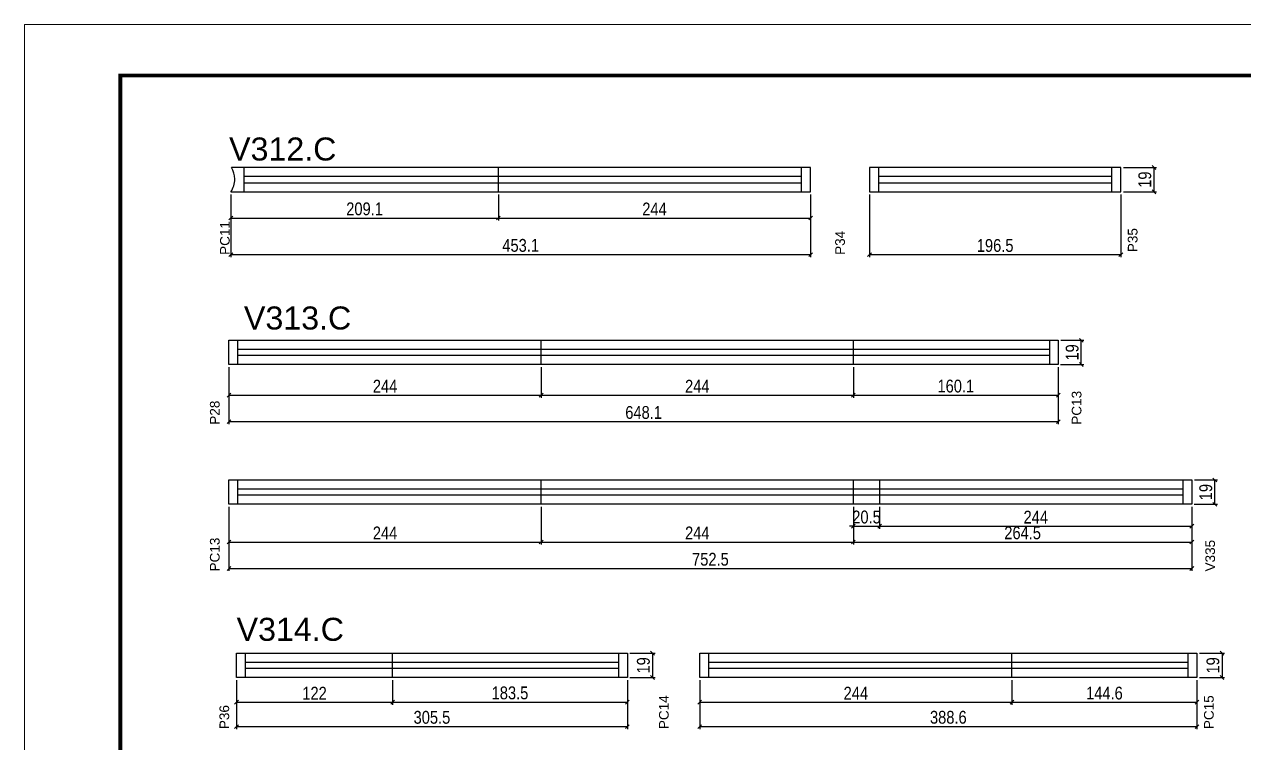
# Model space of a CAD drawing. Extents: x -3394 to 16474, y 3662 to 14397.
# Drawn here: x 4272 to 5225, y 11538 to 12099 of the extents above; entities that cross this region are included whole.
import ezdxf

# ---------------------------------------------------------------- set-up
doc = ezdxf.new("R2010")
doc.units = 0
doc.linetypes.add('DASHED', pattern=[0.75, 0.5, -0.25])
doc.layers.get('0').update_dxf_attribs({"linetype": 'CONTINUOUS'})
doc.layers.get('Defpoints').update_dxf_attribs({"linetype": 'CONTINUOUS'})
for name, color, linetype in [('COTA', 241, 'CONTINUOUS'), ('NOMENCLATURA', 7, 'CONTINUOUS'), ('Painéis', 200, 'CONTINUOUS'), ('SARR_2.2x7', 40, 'CONTINUOUS')]:
    doc.layers.add(name, color=color, linetype=linetype)
doc.layers.add('Folhas', color=255, linetype='CONTINUOUS', lineweight=9)
doc.layers.add('SARRAFO DE PRESSAO', color=251, linetype='DASHED', lineweight=9)
doc.styles.add('ARIAL', font='arial.ttf')
doc.styles.add('COTA TECNICA', font='techl___.ttf', dxfattribs={"height": 10})
doc.dimstyles.new('PAINEL', dxfattribs={"dimtxt": 10, "dimasz": 3, "dimexe": 3, "dimexo": 3, "dimgap": 3, "dimtad": 1, "dimdec": 1, "dimzin": 12, "dimdsep": 46, "dimtxsty": 'COTA TECNICA', "dimblk1": 'OBLIQUE', "dimblk2": 'OBLIQUE', "dimsah": 1, "dimcen": 0.9, "dimclrd": 4, "dimclre": 4, "dimclrt": 240, "dimadec": 1, "dimazin": 3, "dimtfac": 1, "dimtdec": 1, "dimtmove": 0, "dimatfit": 3, "dimfxl": 1, "dimtolj": 1, "dimtzin": 12, "dimarcsym": 0})

# ---------------------------------------------------------------- blocks, each defined once
blk = doc.blocks.new('9999999999')
at = {"layer": 'Folhas'}
blk.add_lwpolyline([(98138.98, 34190.21), (99623.98, 34190.21), (99623.98, 35240.21), (98138.98, 35240.21)], close=True, dxfattribs=at)
at = {"layer": 'Folhas', "color": 30, "const_width": 3}
blk.add_lwpolyline([(98213.98, 34230.21), (99583.98, 34230.21), (99583.98, 35200.21), (98213.98, 35200.21)], close=True, dxfattribs=at)
blk = doc.blocks.new('_Oblique')
at = {"color": 0, "linetype": 'ByBlock', "lineweight": -2}
blk.add_line((-0.5, -0.5), (0.5, 0.5), dxfattribs=at)
blk = doc.blocks.new('*D127')
at = {"layer": 'COTA', "color": 4, "linetype": 'Continuous', "lineweight": -2, "transparency": 16777216}
for p, q in [((4433.51, 11966.53), (4433.51, 11946)), ((4642.65, 11966.53), (4642.65, 11946)), ((4433.51, 11948), (4642.65, 11948))]:
    blk.add_line(p, q, dxfattribs=at)
at = {"layer": 'Defpoints', "color": 0, "linetype": 'Continuous', "transparency": 16777216}
for p in [(4433.51, 11968.53), (4642.65, 11968.53), (4642.65, 11948)]:
    blk.add_point(p, dxfattribs=at)
at = {"layer": 'COTA', "color": 4, "linetype": 'Continuous', "lineweight": -2, "transparency": 16777216, "xscale": 3, "yscale": 3, "zscale": 3, "rotation": 180}
blk.add_blockref('_Oblique', (4433.51, 11948), dxfattribs=at)
at = {"layer": 'COTA', "color": 4, "linetype": 'Continuous', "lineweight": -2, "transparency": 16777216, "xscale": 3, "yscale": 3, "zscale": 3}
blk.add_blockref('_Oblique', (4642.65, 11948), dxfattribs=at)
at = {"layer": 'COTA', "color": 240, "linetype": 'Continuous', "transparency": 16777216, "insert": (4538.08, 11955.13), "char_height": 10, "attachment_point": 5, "style": 'COTA TECNICA'}
blk.add_mtext('\\A1;209.1', dxfattribs=at)
blk = doc.blocks.new('*D128')
at = {"layer": 'COTA', "color": 4, "linetype": 'Continuous', "lineweight": -2, "transparency": 16777216}
for p, q in [((4642.65, 11966.53), (4642.65, 11946)), ((4886.65, 11966.53), (4886.65, 11946)), ((4642.65, 11948), (4886.65, 11948))]:
    blk.add_line(p, q, dxfattribs=at)
at = {"layer": 'Defpoints', "color": 0, "linetype": 'Continuous', "transparency": 16777216}
for p in [(4642.65, 11968.53), (4886.65, 11968.53), (4886.65, 11948)]:
    blk.add_point(p, dxfattribs=at)
at = {"layer": 'COTA', "color": 4, "linetype": 'Continuous', "lineweight": -2, "transparency": 16777216, "xscale": 3, "yscale": 3, "zscale": 3, "rotation": 180}
blk.add_blockref('_Oblique', (4642.65, 11948), dxfattribs=at)
at = {"layer": 'COTA', "color": 4, "linetype": 'Continuous', "lineweight": -2, "transparency": 16777216, "xscale": 3, "yscale": 3, "zscale": 3}
blk.add_blockref('_Oblique', (4886.65, 11948), dxfattribs=at)
at = {"layer": 'COTA', "color": 240, "linetype": 'Continuous', "transparency": 16777216, "insert": (4764.65, 11955.07), "char_height": 10, "attachment_point": 5, "style": 'COTA TECNICA'}
blk.add_mtext('\\A1;244', dxfattribs=at)
blk = doc.blocks.new('*D129')
at = {"layer": 'COTA', "color": 4, "linetype": 'Continuous', "lineweight": -2, "transparency": 16777216}
for p, q in [((4433.51, 11966.53), (4433.51, 11917.36)), ((4886.65, 11966.53), (4886.65, 11917.36)), ((4886.65, 11919.36), (4433.51, 11919.36))]:
    blk.add_line(p, q, dxfattribs=at)
at = {"layer": 'Defpoints', "color": 0, "linetype": 'Continuous', "transparency": 16777216}
for p in [(4433.51, 11968.53), (4886.65, 11968.53), (4433.51, 11919.36)]:
    blk.add_point(p, dxfattribs=at)
at = {"layer": 'COTA', "color": 4, "linetype": 'Continuous', "lineweight": -2, "transparency": 16777216, "xscale": 3, "yscale": 3, "zscale": 3, "rotation": 180}
blk.add_blockref('_Oblique', (4433.51, 11919.36), dxfattribs=at)
at = {"layer": 'COTA', "color": 4, "linetype": 'Continuous', "lineweight": -2, "transparency": 16777216, "xscale": 3, "yscale": 3, "zscale": 3}
blk.add_blockref('_Oblique', (4886.65, 11919.36), dxfattribs=at)
at = {"layer": 'COTA', "color": 240, "linetype": 'Continuous', "transparency": 16777216, "insert": (4660.08, 11926.58), "char_height": 10, "attachment_point": 5, "style": 'COTA TECNICA'}
blk.add_mtext('\\A1;453.1', dxfattribs=at)
blk = doc.blocks.new('*D130')
at = {"layer": 'COTA', "color": 4, "linetype": 'Continuous', "lineweight": -2, "transparency": 16777216}
for p, q in [((5131.11, 11987.53), (5156.98, 11987.53)), ((5154.98, 11987.53), (5154.98, 11968.53)), ((5131.11, 11968.53), (5156.98, 11968.53))]:
    blk.add_line(p, q, dxfattribs=at)
at = {"layer": 'Defpoints', "color": 0, "linetype": 'Continuous', "transparency": 16777216}
for p in [(5129.11, 11987.53), (5129.11, 11968.53), (5154.98, 11968.53)]:
    blk.add_point(p, dxfattribs=at)
at = {"layer": 'COTA', "color": 4, "linetype": 'Continuous', "lineweight": -2, "transparency": 16777216, "xscale": 3, "yscale": 3, "zscale": 3}
for p, rotation in [((5154.98, 11987.53), 90), ((5154.98, 11968.53), 270)]:
    blk.add_blockref('_Oblique', p, dxfattribs=dict(at, rotation=rotation))
at = {"layer": 'COTA', "color": 240, "linetype": 'Continuous', "transparency": 16777216, "insert": (5147.89, 11978.03), "char_height": 10, "attachment_point": 5, "rotation": 90, "style": 'COTA TECNICA'}
blk.add_mtext('\\A1;19', dxfattribs=at)
blk = doc.blocks.new('*D131')
at = {"layer": 'COTA', "color": 4, "linetype": 'Continuous', "lineweight": -2, "transparency": 16777216}
for p, q in [((4932.65, 11966.53), (4932.65, 11917.36)), ((5129.11, 11966.53), (5129.11, 11917.36)), ((5129.11, 11919.36), (4932.65, 11919.36))]:
    blk.add_line(p, q, dxfattribs=at)
at = {"layer": 'Defpoints', "color": 0, "linetype": 'Continuous', "transparency": 16777216}
for p in [(4932.65, 11968.53), (5129.11, 11968.53), (4932.65, 11919.36)]:
    blk.add_point(p, dxfattribs=at)
at = {"layer": 'COTA', "color": 4, "linetype": 'Continuous', "lineweight": -2, "transparency": 16777216, "xscale": 3, "yscale": 3, "zscale": 3, "rotation": 180}
blk.add_blockref('_Oblique', (4932.65, 11919.36), dxfattribs=at)
at = {"layer": 'COTA', "color": 4, "linetype": 'Continuous', "lineweight": -2, "transparency": 16777216, "xscale": 3, "yscale": 3, "zscale": 3}
blk.add_blockref('_Oblique', (5129.11, 11919.36), dxfattribs=at)
at = {"layer": 'COTA', "color": 240, "linetype": 'Continuous', "transparency": 16777216, "insert": (5030.88, 11926.5), "char_height": 10, "attachment_point": 5, "style": 'COTA TECNICA'}
blk.add_mtext('\\A1;196.5', dxfattribs=at)
blk = doc.blocks.new('*D132')
at = {"layer": 'COTA', "color": 4, "linetype": 'Continuous', "lineweight": -2, "transparency": 16777216}
for p, q in [((4432.09, 11831.47), (4432.09, 11807.49)), ((4676.09, 11831.47), (4676.09, 11807.49)), ((4432.09, 11809.49), (4676.09, 11809.49))]:
    blk.add_line(p, q, dxfattribs=at)
at = {"layer": 'Defpoints', "color": 0, "linetype": 'Continuous', "transparency": 16777216}
for p in [(4432.09, 11833.47), (4676.09, 11833.47), (4676.09, 11809.49)]:
    blk.add_point(p, dxfattribs=at)
at = {"layer": 'COTA', "color": 4, "linetype": 'Continuous', "lineweight": -2, "transparency": 16777216, "xscale": 3, "yscale": 3, "zscale": 3, "rotation": 180}
blk.add_blockref('_Oblique', (4432.09, 11809.49), dxfattribs=at)
at = {"layer": 'COTA', "color": 4, "linetype": 'Continuous', "lineweight": -2, "transparency": 16777216, "xscale": 3, "yscale": 3, "zscale": 3}
blk.add_blockref('_Oblique', (4676.09, 11809.49), dxfattribs=at)
at = {"layer": 'COTA', "color": 240, "linetype": 'Continuous', "transparency": 16777216, "insert": (4554.09, 11816.57), "char_height": 10, "attachment_point": 5, "style": 'COTA TECNICA'}
blk.add_mtext('\\A1;244', dxfattribs=at)
blk = doc.blocks.new('*D133')
at = {"layer": 'COTA', "color": 4, "linetype": 'Continuous', "lineweight": -2, "transparency": 16777216}
for p, q in [((4676.09, 11831.47), (4676.09, 11807.49)), ((4920.09, 11831.47), (4920.09, 11807.49)), ((4676.09, 11809.49), (4920.09, 11809.49))]:
    blk.add_line(p, q, dxfattribs=at)
at = {"layer": 'Defpoints', "color": 0, "linetype": 'Continuous', "transparency": 16777216}
for p in [(4676.09, 11833.47), (4920.09, 11833.47), (4920.09, 11809.49)]:
    blk.add_point(p, dxfattribs=at)
at = {"layer": 'COTA', "color": 4, "linetype": 'Continuous', "lineweight": -2, "transparency": 16777216, "xscale": 3, "yscale": 3, "zscale": 3, "rotation": 180}
blk.add_blockref('_Oblique', (4676.09, 11809.49), dxfattribs=at)
at = {"layer": 'COTA', "color": 4, "linetype": 'Continuous', "lineweight": -2, "transparency": 16777216, "xscale": 3, "yscale": 3, "zscale": 3}
blk.add_blockref('_Oblique', (4920.09, 11809.49), dxfattribs=at)
at = {"layer": 'COTA', "color": 240, "linetype": 'Continuous', "transparency": 16777216, "insert": (4798.09, 11816.57), "char_height": 10, "attachment_point": 5, "style": 'COTA TECNICA'}
blk.add_mtext('\\A1;244', dxfattribs=at)
blk = doc.blocks.new('*D134')
at = {"layer": 'COTA', "color": 4, "linetype": 'Continuous', "lineweight": -2, "transparency": 16777216}
for p, q in [((4920.09, 11831.47), (4920.09, 11807.49)), ((5080.23, 11831.47), (5080.23, 11807.49)), ((4920.09, 11809.49), (5080.23, 11809.49))]:
    blk.add_line(p, q, dxfattribs=at)
at = {"layer": 'Defpoints', "color": 0, "linetype": 'Continuous', "transparency": 16777216}
for p in [(4920.09, 11833.47), (5080.23, 11833.47), (5080.23, 11809.49)]:
    blk.add_point(p, dxfattribs=at)
at = {"layer": 'COTA', "color": 4, "linetype": 'Continuous', "lineweight": -2, "transparency": 16777216, "xscale": 3, "yscale": 3, "zscale": 3, "rotation": 180}
blk.add_blockref('_Oblique', (4920.09, 11809.49), dxfattribs=at)
at = {"layer": 'COTA', "color": 4, "linetype": 'Continuous', "lineweight": -2, "transparency": 16777216, "xscale": 3, "yscale": 3, "zscale": 3}
blk.add_blockref('_Oblique', (5080.23, 11809.49), dxfattribs=at)
at = {"layer": 'COTA', "color": 240, "linetype": 'Continuous', "transparency": 16777216, "insert": (5000.16, 11816.6), "char_height": 10, "attachment_point": 5, "style": 'COTA TECNICA'}
blk.add_mtext('\\A1;160.1', dxfattribs=at)
blk = doc.blocks.new('*D135')
at = {"layer": 'COTA', "color": 4, "linetype": 'Continuous', "lineweight": -2, "transparency": 16777216}
for p, q in [((4432.09, 11831.47), (4432.09, 11786.84)), ((5080.23, 11831.47), (5080.23, 11786.84)), ((4432.09, 11788.84), (5080.23, 11788.84))]:
    blk.add_line(p, q, dxfattribs=at)
at = {"layer": 'Defpoints', "color": 0, "linetype": 'Continuous', "transparency": 16777216}
for p in [(4432.09, 11833.47), (5080.23, 11833.47), (5080.23, 11788.84)]:
    blk.add_point(p, dxfattribs=at)
at = {"layer": 'COTA', "color": 4, "linetype": 'Continuous', "lineweight": -2, "transparency": 16777216, "xscale": 3, "yscale": 3, "zscale": 3, "rotation": 180}
blk.add_blockref('_Oblique', (4432.09, 11788.84), dxfattribs=at)
at = {"layer": 'COTA', "color": 4, "linetype": 'Continuous', "lineweight": -2, "transparency": 16777216, "xscale": 3, "yscale": 3, "zscale": 3}
blk.add_blockref('_Oblique', (5080.23, 11788.84), dxfattribs=at)
at = {"layer": 'COTA', "color": 240, "linetype": 'Continuous', "transparency": 16777216, "insert": (4756.16, 11795.97), "char_height": 10, "attachment_point": 5, "style": 'COTA TECNICA'}
blk.add_mtext('\\A1;648.1', dxfattribs=at)
blk = doc.blocks.new('*D136')
at = {"layer": 'COTA', "color": 4, "linetype": 'Continuous', "lineweight": -2, "transparency": 16777216}
for p, q in [((5082.23, 11852.47), (5100.21, 11852.47)), ((5098.21, 11833.47), (5098.21, 11852.47)), ((5081.94, 11833.47), (5100.21, 11833.47))]:
    blk.add_line(p, q, dxfattribs=at)
at = {"layer": 'Defpoints', "color": 0, "linetype": 'Continuous', "transparency": 16777216}
for p in [(5080.23, 11852.47), (5098.21, 11852.47), (5079.94, 11833.47)]:
    blk.add_point(p, dxfattribs=at)
at = {"layer": 'COTA', "color": 4, "linetype": 'Continuous', "lineweight": -2, "transparency": 16777216, "xscale": 3, "yscale": 3, "zscale": 3}
for p, rotation in [((5098.21, 11852.47), 90), ((5098.21, 11833.47), 270)]:
    blk.add_blockref('_Oblique', p, dxfattribs=dict(at, rotation=rotation))
at = {"layer": 'COTA', "color": 240, "linetype": 'Continuous', "transparency": 16777216, "insert": (5091.12, 11842.97), "char_height": 10, "attachment_point": 5, "rotation": 90, "style": 'COTA TECNICA'}
blk.add_mtext('\\A1;19', dxfattribs=at)
blk = doc.blocks.new('*D137')
at = {"layer": 'COTA', "color": 4, "linetype": 'Continuous', "lineweight": -2, "transparency": 16777216}
for p, q in [((4432.09, 11722.26), (4432.09, 11692.77)), ((4676.09, 11722.26), (4676.09, 11692.77)), ((4432.09, 11694.77), (4676.09, 11694.77))]:
    blk.add_line(p, q, dxfattribs=at)
at = {"layer": 'Defpoints', "color": 0, "linetype": 'Continuous', "transparency": 16777216}
for p in [(4432.09, 11724.26), (4676.09, 11724.26), (4676.09, 11694.77)]:
    blk.add_point(p, dxfattribs=at)
at = {"layer": 'COTA', "color": 4, "linetype": 'Continuous', "lineweight": -2, "transparency": 16777216, "xscale": 3, "yscale": 3, "zscale": 3, "rotation": 180}
blk.add_blockref('_Oblique', (4432.09, 11694.77), dxfattribs=at)
at = {"layer": 'COTA', "color": 4, "linetype": 'Continuous', "lineweight": -2, "transparency": 16777216, "xscale": 3, "yscale": 3, "zscale": 3}
blk.add_blockref('_Oblique', (4676.09, 11694.77), dxfattribs=at)
at = {"layer": 'COTA', "color": 240, "linetype": 'Continuous', "transparency": 16777216, "insert": (4554.09, 11701.84), "char_height": 10, "attachment_point": 5, "style": 'COTA TECNICA'}
blk.add_mtext('\\A1;244', dxfattribs=at)
blk = doc.blocks.new('*D138')
at = {"layer": 'COTA', "color": 4, "linetype": 'Continuous', "lineweight": -2, "transparency": 16777216}
for p, q in [((4676.09, 11722.26), (4676.09, 11692.77)), ((4920.09, 11722.26), (4920.09, 11692.77)), ((4676.09, 11694.77), (4920.09, 11694.77))]:
    blk.add_line(p, q, dxfattribs=at)
at = {"layer": 'Defpoints', "color": 0, "linetype": 'Continuous', "transparency": 16777216}
for p in [(4676.09, 11724.26), (4920.09, 11724.26), (4920.09, 11694.77)]:
    blk.add_point(p, dxfattribs=at)
at = {"layer": 'COTA', "color": 4, "linetype": 'Continuous', "lineweight": -2, "transparency": 16777216, "xscale": 3, "yscale": 3, "zscale": 3, "rotation": 180}
blk.add_blockref('_Oblique', (4676.09, 11694.77), dxfattribs=at)
at = {"layer": 'COTA', "color": 4, "linetype": 'Continuous', "lineweight": -2, "transparency": 16777216, "xscale": 3, "yscale": 3, "zscale": 3}
blk.add_blockref('_Oblique', (4920.09, 11694.77), dxfattribs=at)
at = {"layer": 'COTA', "color": 240, "linetype": 'Continuous', "transparency": 16777216, "insert": (4798.09, 11701.84), "char_height": 10, "attachment_point": 5, "style": 'COTA TECNICA'}
blk.add_mtext('\\A1;244', dxfattribs=at)
blk = doc.blocks.new('*D139')
at = {"layer": 'COTA', "color": 4, "linetype": 'Continuous', "lineweight": -2, "transparency": 16777216}
for p, q in [((4920.09, 11722.26), (4920.09, 11692.77)), ((5184.63, 11722.26), (5184.63, 11692.77)), ((4920.09, 11694.77), (5184.63, 11694.77))]:
    blk.add_line(p, q, dxfattribs=at)
at = {"layer": 'Defpoints', "color": 0, "linetype": 'Continuous', "transparency": 16777216}
for p in [(4920.09, 11724.26), (5184.63, 11724.26), (5184.63, 11694.77)]:
    blk.add_point(p, dxfattribs=at)
at = {"layer": 'COTA', "color": 4, "linetype": 'Continuous', "lineweight": -2, "transparency": 16777216, "xscale": 3, "yscale": 3, "zscale": 3, "rotation": 180}
blk.add_blockref('_Oblique', (4920.09, 11694.77), dxfattribs=at)
at = {"layer": 'COTA', "color": 4, "linetype": 'Continuous', "lineweight": -2, "transparency": 16777216, "xscale": 3, "yscale": 3, "zscale": 3}
blk.add_blockref('_Oblique', (5184.63, 11694.77), dxfattribs=at)
at = {"layer": 'COTA', "color": 240, "linetype": 'Continuous', "transparency": 16777216, "insert": (5052.36, 11701.88), "char_height": 10, "attachment_point": 5, "style": 'COTA TECNICA'}
blk.add_mtext('\\A1;264.5', dxfattribs=at)
blk = doc.blocks.new('*D140')
at = {"layer": 'COTA', "color": 4, "linetype": 'Continuous', "lineweight": -2, "transparency": 16777216}
for p, q in [((4432.09, 11722.26), (4432.09, 11672.12)), ((5184.63, 11722.26), (5184.63, 11672.12)), ((4432.09, 11674.12), (5184.63, 11674.12))]:
    blk.add_line(p, q, dxfattribs=at)
at = {"layer": 'Defpoints', "color": 0, "linetype": 'Continuous', "transparency": 16777216}
for p in [(4432.09, 11724.26), (5184.63, 11724.26), (5184.63, 11674.12)]:
    blk.add_point(p, dxfattribs=at)
at = {"layer": 'COTA', "color": 4, "linetype": 'Continuous', "lineweight": -2, "transparency": 16777216, "xscale": 3, "yscale": 3, "zscale": 3, "rotation": 180}
blk.add_blockref('_Oblique', (4432.09, 11674.12), dxfattribs=at)
at = {"layer": 'COTA', "color": 4, "linetype": 'Continuous', "lineweight": -2, "transparency": 16777216, "xscale": 3, "yscale": 3, "zscale": 3}
blk.add_blockref('_Oblique', (5184.63, 11674.12), dxfattribs=at)
at = {"layer": 'COTA', "color": 240, "linetype": 'Continuous', "transparency": 16777216, "insert": (4808.36, 11681.23), "char_height": 10, "attachment_point": 5, "style": 'COTA TECNICA'}
blk.add_mtext('\\A1;752.5', dxfattribs=at)
blk = doc.blocks.new('*D141')
at = {"layer": 'COTA', "color": 4, "linetype": 'Continuous', "lineweight": -2, "transparency": 16777216}
for p, q in [((5186.63, 11743.26), (5204.61, 11743.26)), ((5202.61, 11724.26), (5202.61, 11743.26)), ((5186.34, 11724.26), (5204.61, 11724.26))]:
    blk.add_line(p, q, dxfattribs=at)
at = {"layer": 'Defpoints', "color": 0, "linetype": 'Continuous', "transparency": 16777216}
for p in [(5184.63, 11743.26), (5202.61, 11743.26), (5184.34, 11724.26)]:
    blk.add_point(p, dxfattribs=at)
at = {"layer": 'COTA', "color": 4, "linetype": 'Continuous', "lineweight": -2, "transparency": 16777216, "xscale": 3, "yscale": 3, "zscale": 3}
for p, rotation in [((5202.61, 11743.26), 90), ((5202.61, 11724.26), 270)]:
    blk.add_blockref('_Oblique', p, dxfattribs=dict(at, rotation=rotation))
at = {"layer": 'COTA', "color": 240, "linetype": 'Continuous', "transparency": 16777216, "insert": (5195.52, 11733.76), "char_height": 10, "attachment_point": 5, "rotation": 90, "style": 'COTA TECNICA'}
blk.add_mtext('\\A1;19', dxfattribs=at)
blk = doc.blocks.new('*D142')
at = {"layer": 'COTA', "color": 4, "linetype": 'Continuous', "lineweight": -2, "transparency": 16777216}
for p, q in [((4437.97, 11586.84), (4437.97, 11567.51)), ((4559.97, 11586.84), (4559.97, 11567.51)), ((4437.97, 11569.51), (4559.97, 11569.51))]:
    blk.add_line(p, q, dxfattribs=at)
at = {"layer": 'Defpoints', "color": 0, "linetype": 'Continuous', "transparency": 16777216}
for p in [(4437.97, 11588.84), (4559.97, 11588.84), (4559.97, 11569.51)]:
    blk.add_point(p, dxfattribs=at)
at = {"layer": 'COTA', "color": 4, "linetype": 'Continuous', "lineweight": -2, "transparency": 16777216, "xscale": 3, "yscale": 3, "zscale": 3, "rotation": 180}
blk.add_blockref('_Oblique', (4437.97, 11569.51), dxfattribs=at)
at = {"layer": 'COTA', "color": 4, "linetype": 'Continuous', "lineweight": -2, "transparency": 16777216, "xscale": 3, "yscale": 3, "zscale": 3}
blk.add_blockref('_Oblique', (4559.97, 11569.51), dxfattribs=at)
at = {"layer": 'COTA', "color": 240, "linetype": 'Continuous', "transparency": 16777216, "insert": (4498.97, 11576.57), "char_height": 10, "attachment_point": 5, "style": 'COTA TECNICA'}
blk.add_mtext('\\A1;122', dxfattribs=at)
blk = doc.blocks.new('*D143')
at = {"layer": 'COTA', "color": 4, "linetype": 'Continuous', "lineweight": -2, "transparency": 16777216}
for p, q in [((4559.97, 11586.84), (4559.97, 11567.51)), ((4743.47, 11586.84), (4743.47, 11567.51)), ((4559.97, 11569.51), (4743.47, 11569.51))]:
    blk.add_line(p, q, dxfattribs=at)
at = {"layer": 'Defpoints', "color": 0, "linetype": 'Continuous', "transparency": 16777216}
for p in [(4559.97, 11588.84), (4743.47, 11588.84), (4743.47, 11569.51)]:
    blk.add_point(p, dxfattribs=at)
at = {"layer": 'COTA', "color": 4, "linetype": 'Continuous', "lineweight": -2, "transparency": 16777216, "xscale": 3, "yscale": 3, "zscale": 3, "rotation": 180}
blk.add_blockref('_Oblique', (4559.97, 11569.51), dxfattribs=at)
at = {"layer": 'COTA', "color": 4, "linetype": 'Continuous', "lineweight": -2, "transparency": 16777216, "xscale": 3, "yscale": 3, "zscale": 3}
blk.add_blockref('_Oblique', (4743.47, 11569.51), dxfattribs=at)
at = {"layer": 'COTA', "color": 240, "linetype": 'Continuous', "transparency": 16777216, "insert": (4651.72, 11576.75), "char_height": 10, "attachment_point": 5, "style": 'COTA TECNICA'}
blk.add_mtext('\\A1;183.5', dxfattribs=at)
blk = doc.blocks.new('*D144')
at = {"layer": 'COTA', "color": 4, "linetype": 'Continuous', "lineweight": -2, "transparency": 16777216}
for p, q in [((4437.97, 11586.84), (4437.97, 11548.44)), ((4743.47, 11586.84), (4743.47, 11548.44)), ((4437.97, 11550.44), (4743.47, 11550.44))]:
    blk.add_line(p, q, dxfattribs=at)
at = {"layer": 'Defpoints', "color": 0, "linetype": 'Continuous', "transparency": 16777216}
for p in [(4437.97, 11588.84), (4743.47, 11588.84), (4743.47, 11550.44)]:
    blk.add_point(p, dxfattribs=at)
at = {"layer": 'COTA', "color": 4, "linetype": 'Continuous', "lineweight": -2, "transparency": 16777216, "xscale": 3, "yscale": 3, "zscale": 3, "rotation": 180}
blk.add_blockref('_Oblique', (4437.97, 11550.44), dxfattribs=at)
at = {"layer": 'COTA', "color": 4, "linetype": 'Continuous', "lineweight": -2, "transparency": 16777216, "xscale": 3, "yscale": 3, "zscale": 3}
blk.add_blockref('_Oblique', (4743.47, 11550.44), dxfattribs=at)
at = {"layer": 'COTA', "color": 240, "linetype": 'Continuous', "transparency": 16777216, "insert": (4590.72, 11557.66), "char_height": 10, "attachment_point": 5, "style": 'COTA TECNICA'}
blk.add_mtext('\\A1;305.5', dxfattribs=at)
blk = doc.blocks.new('*D145')
at = {"layer": 'COTA', "color": 4, "linetype": 'Continuous', "lineweight": -2, "transparency": 16777216}
for p, q in [((4745.47, 11607.84), (4765.09, 11607.84)), ((4763.09, 11607.84), (4763.09, 11588.84)), ((4745.47, 11588.84), (4765.09, 11588.84))]:
    blk.add_line(p, q, dxfattribs=at)
at = {"layer": 'Defpoints', "color": 0, "linetype": 'Continuous', "transparency": 16777216}
for p in [(4743.47, 11607.84), (4743.47, 11588.84), (4763.09, 11588.84)]:
    blk.add_point(p, dxfattribs=at)
at = {"layer": 'COTA', "color": 4, "linetype": 'Continuous', "lineweight": -2, "transparency": 16777216, "xscale": 3, "yscale": 3, "zscale": 3}
for p, rotation in [((4763.09, 11607.84), 90), ((4763.09, 11588.84), 270)]:
    blk.add_blockref('_Oblique', p, dxfattribs=dict(at, rotation=rotation))
at = {"layer": 'COTA', "color": 240, "linetype": 'Continuous', "transparency": 16777216, "insert": (4756, 11598.34), "char_height": 10, "attachment_point": 5, "rotation": 90, "style": 'COTA TECNICA'}
blk.add_mtext('\\A1;19', dxfattribs=at)
blk = doc.blocks.new('*D146')
at = {"layer": 'COTA', "color": 4, "linetype": 'Continuous', "lineweight": -2, "transparency": 16777216}
for p, q in [((4800, 11586.84), (4800, 11567.51)), ((5044, 11586.84), (5044, 11567.51)), ((4800, 11569.51), (5044, 11569.51))]:
    blk.add_line(p, q, dxfattribs=at)
at = {"layer": 'Defpoints', "color": 0, "linetype": 'Continuous', "transparency": 16777216}
for p in [(4800, 11588.84), (5044, 11588.84), (5044, 11569.51)]:
    blk.add_point(p, dxfattribs=at)
at = {"layer": 'COTA', "color": 4, "linetype": 'Continuous', "lineweight": -2, "transparency": 16777216, "xscale": 3, "yscale": 3, "zscale": 3, "rotation": 180}
blk.add_blockref('_Oblique', (4800, 11569.51), dxfattribs=at)
at = {"layer": 'COTA', "color": 4, "linetype": 'Continuous', "lineweight": -2, "transparency": 16777216, "xscale": 3, "yscale": 3, "zscale": 3}
blk.add_blockref('_Oblique', (5044, 11569.51), dxfattribs=at)
at = {"layer": 'COTA', "color": 240, "linetype": 'Continuous', "transparency": 16777216, "insert": (4922, 11576.58), "char_height": 10, "attachment_point": 5, "style": 'COTA TECNICA'}
blk.add_mtext('\\A1;244', dxfattribs=at)
blk = doc.blocks.new('*D147')
at = {"layer": 'COTA', "color": 4, "linetype": 'Continuous', "lineweight": -2, "transparency": 16777216}
for p, q in [((5044, 11586.84), (5044, 11567.51)), ((5188.6, 11586.84), (5188.6, 11567.51)), ((5044, 11569.51), (5188.6, 11569.51))]:
    blk.add_line(p, q, dxfattribs=at)
at = {"layer": 'Defpoints', "color": 0, "linetype": 'Continuous', "transparency": 16777216}
for p in [(5044, 11588.84), (5188.6, 11588.84), (5188.6, 11569.51)]:
    blk.add_point(p, dxfattribs=at)
at = {"layer": 'COTA', "color": 4, "linetype": 'Continuous', "lineweight": -2, "transparency": 16777216, "xscale": 3, "yscale": 3, "zscale": 3, "rotation": 180}
blk.add_blockref('_Oblique', (5044, 11569.51), dxfattribs=at)
at = {"layer": 'COTA', "color": 4, "linetype": 'Continuous', "lineweight": -2, "transparency": 16777216, "xscale": 3, "yscale": 3, "zscale": 3}
blk.add_blockref('_Oblique', (5188.6, 11569.51), dxfattribs=at)
at = {"layer": 'COTA', "color": 240, "linetype": 'Continuous', "transparency": 16777216, "insert": (5116.3, 11576.61), "char_height": 10, "attachment_point": 5, "style": 'COTA TECNICA'}
blk.add_mtext('\\A1;144.6', dxfattribs=at)
blk = doc.blocks.new('*D148')
at = {"layer": 'COTA', "color": 4, "linetype": 'Continuous', "lineweight": -2, "transparency": 16777216}
for p, q in [((4800, 11586.84), (4800, 11548.44)), ((5188.6, 11586.84), (5188.6, 11548.44)), ((4800, 11550.44), (5188.6, 11550.44))]:
    blk.add_line(p, q, dxfattribs=at)
at = {"layer": 'Defpoints', "color": 0, "linetype": 'Continuous', "transparency": 16777216}
for p in [(4800, 11588.84), (5188.6, 11588.84), (5188.6, 11550.44)]:
    blk.add_point(p, dxfattribs=at)
at = {"layer": 'COTA', "color": 4, "linetype": 'Continuous', "lineweight": -2, "transparency": 16777216, "xscale": 3, "yscale": 3, "zscale": 3, "rotation": 180}
blk.add_blockref('_Oblique', (4800, 11550.44), dxfattribs=at)
at = {"layer": 'COTA', "color": 4, "linetype": 'Continuous', "lineweight": -2, "transparency": 16777216, "xscale": 3, "yscale": 3, "zscale": 3}
blk.add_blockref('_Oblique', (5188.6, 11550.44), dxfattribs=at)
at = {"layer": 'COTA', "color": 240, "linetype": 'Continuous', "transparency": 16777216, "insert": (4994.3, 11557.69), "char_height": 10, "attachment_point": 5, "style": 'COTA TECNICA'}
blk.add_mtext('\\A1;388.6', dxfattribs=at)
blk = doc.blocks.new('*D149')
at = {"layer": 'COTA', "color": 4, "linetype": 'Continuous', "lineweight": -2, "transparency": 16777216}
for p, q in [((5190.6, 11607.84), (5210.21, 11607.84)), ((5208.21, 11607.84), (5208.21, 11588.84)), ((5190.6, 11588.84), (5210.21, 11588.84))]:
    blk.add_line(p, q, dxfattribs=at)
at = {"layer": 'Defpoints', "color": 0, "linetype": 'Continuous', "transparency": 16777216}
for p in [(5188.6, 11607.84), (5188.6, 11588.84), (5208.21, 11588.84)]:
    blk.add_point(p, dxfattribs=at)
at = {"layer": 'COTA', "color": 4, "linetype": 'Continuous', "lineweight": -2, "transparency": 16777216, "xscale": 3, "yscale": 3, "zscale": 3}
for p, rotation in [((5208.21, 11607.84), 90), ((5208.21, 11588.84), 270)]:
    blk.add_blockref('_Oblique', p, dxfattribs=dict(at, rotation=rotation))
at = {"layer": 'COTA', "color": 240, "linetype": 'Continuous', "transparency": 16777216, "insert": (5201.13, 11598.34), "char_height": 10, "attachment_point": 5, "rotation": 90, "style": 'COTA TECNICA'}
blk.add_mtext('\\A1;19', dxfattribs=at)
blk = doc.blocks.new('*D212')
at = {"layer": 'COTA', "color": 4, "linetype": 'Continuous', "lineweight": -2, "transparency": 16777216}
for p, q in [((4920.09, 11722.26), (4920.09, 11705.13)), ((4940.63, 11722.26), (4940.63, 11705.13)), ((4920.09, 11707.13), (4917.09, 11707.13)), ((4920.09, 11707.13), (4940.63, 11707.13)), ((4940.63, 11707.13), (4943.63, 11707.13))]:
    blk.add_line(p, q, dxfattribs=at)
at = {"layer": 'Defpoints', "color": 0, "linetype": 'Continuous', "transparency": 16777216}
for p in [(4920.09, 11724.26), (4940.63, 11724.26), (4940.63, 11707.13)]:
    blk.add_point(p, dxfattribs=at)
at = {"layer": 'COTA', "color": 4, "linetype": 'Continuous', "lineweight": -2, "transparency": 16777216, "xscale": 3, "yscale": 3, "zscale": 3}
blk.add_blockref('_Oblique', (4920.09, 11707.13), dxfattribs=at)
at = {"layer": 'COTA', "color": 4, "linetype": 'Continuous', "lineweight": -2, "transparency": 16777216, "xscale": 3, "yscale": 3, "zscale": 3, "rotation": 180}
blk.add_blockref('_Oblique', (4940.63, 11707.13), dxfattribs=at)
at = {"layer": 'COTA', "color": 240, "linetype": 'Continuous', "transparency": 16777216, "insert": (4930.36, 11714.24), "char_height": 10, "attachment_point": 5, "style": 'COTA TECNICA'}
blk.add_mtext('\\A1;20.5', dxfattribs=at)
blk = doc.blocks.new('*D213')
at = {"layer": 'COTA', "color": 4, "linetype": 'Continuous', "lineweight": -2, "transparency": 16777216}
for p, q in [((4940.63, 11722.26), (4940.63, 11705.13)), ((5184.63, 11722.26), (5184.63, 11705.13)), ((4940.63, 11707.13), (5184.63, 11707.13))]:
    blk.add_line(p, q, dxfattribs=at)
at = {"layer": 'Defpoints', "color": 0, "linetype": 'Continuous', "transparency": 16777216}
for p in [(4940.63, 11724.26), (5184.63, 11724.26), (5184.63, 11707.13)]:
    blk.add_point(p, dxfattribs=at)
at = {"layer": 'COTA', "color": 4, "linetype": 'Continuous', "lineweight": -2, "transparency": 16777216, "xscale": 3, "yscale": 3, "zscale": 3, "rotation": 180}
blk.add_blockref('_Oblique', (4940.63, 11707.13), dxfattribs=at)
at = {"layer": 'COTA', "color": 4, "linetype": 'Continuous', "lineweight": -2, "transparency": 16777216, "xscale": 3, "yscale": 3, "zscale": 3}
blk.add_blockref('_Oblique', (5184.63, 11707.13), dxfattribs=at)
at = {"layer": 'COTA', "color": 240, "linetype": 'Continuous', "transparency": 16777216, "insert": (5062.63, 11714.2), "char_height": 10, "attachment_point": 5, "style": 'COTA TECNICA'}
blk.add_mtext('\\A1;244', dxfattribs=at)

msp = doc.modelspace()

# ---------------------------------------------------------------- linework, layer by layer
at = {"layer": 'Painéis', "linetype": 'Continuous'}
for p, q in [((4886.65, 11987.53), (4434.15, 11987.53)), ((4642.65, 11968.53), (4642.65, 11987.53)), ((4886.65, 11968.53), (4886.65, 11987.53)), ((4433.51, 11968.53), (4886.65, 11968.53)), ((4432.09, 11833.47), (4432.09, 11852.47)), ((4432.09, 11852.47), (5080.23, 11852.47)), ((4676.09, 11833.47), (4676.09, 11852.47)), ((4920.09, 11833.47), (4920.09, 11852.47)), ((5080.15, 11845.47), (5080.23, 11845.47)), ((5080.23, 11852.47), (5080.23, 11833.47)), ((5080.23, 11833.47), (4432.09, 11833.47)), ((4432.09, 11724.26), (4432.09, 11743.26)), ((4432.09, 11743.26), (5184.63, 11743.26)), ((4676.09, 11724.26), (4676.09, 11743.26)), ((4920.09, 11724.26), (4920.09, 11743.26)), ((4940.63, 11743.26), (4940.63, 11724.26)), ((5184.63, 11743.26), (5184.63, 11724.26)), ((5184.55, 11736.26), (5184.63, 11736.26)), ((5184.63, 11724.26), (4432.09, 11724.26)), ((4437.97, 11607.84), (4743.47, 11607.84)), ((4437.97, 11588.84), (4437.97, 11607.84)), ((4559.97, 11588.84), (4559.97, 11607.84)), ((4743.47, 11607.84), (4743.47, 11588.84)), ((4800, 11607.84), (5188.6, 11607.84)), ((4800, 11588.84), (4800, 11607.84)), ((5044, 11588.84), (5044, 11607.84)), ((5188.6, 11607.84), (5188.6, 11588.84)), ((4743.47, 11588.84), (4437.97, 11588.84)), ((5188.6, 11588.84), (4800, 11588.84))]:
    msp.add_line(p, q, dxfattribs=at)
msp.add_lwpolyline([(4932.65, 11968.53), (5129.11, 11968.53), (5129.11, 11987.53), (4932.65, 11987.53)], close=True, dxfattribs=at)
for start, end in [(0, 30.94972), (325.1501, 0)]:
    msp.add_arc((4419.15, 11978.53), 17.5, start, end, dxfattribs=at)
at = {"layer": 'SARR_2.2x7', "ltscale": 25}
for p, q in [((4443.65, 11987.53), (4443.65, 11968.53)), ((4879.65, 11968.53), (4879.65, 11987.53)), ((4939.65, 11987.53), (4939.65, 11968.53)), ((5122.11, 11968.53), (5122.11, 11987.53)), ((4642.65, 11980.53), (4443.65, 11980.53)), ((4879.65, 11980.53), (4642.65, 11980.53)), ((5122.11, 11980.53), (4939.65, 11980.53)), ((4443.65, 11975.53), (4642.65, 11975.53)), ((4642.65, 11975.53), (4879.65, 11975.53)), ((4939.65, 11975.53), (5122.11, 11975.53)), ((4439.09, 11833.47), (4439.09, 11852.47)), ((4439.09, 11845.47), (4676.09, 11845.47)), ((4676.09, 11845.47), (4920.09, 11845.47)), ((4920.09, 11845.47), (5073.15, 11845.47)), ((5073.23, 11852.47), (5073.23, 11833.47)), ((4676.09, 11840.47), (4439.09, 11840.47)), ((4920.09, 11840.47), (4676.09, 11840.47)), ((5073.23, 11840.47), (4920.09, 11840.47)), ((4439.09, 11724.26), (4439.09, 11743.26)), ((5177.63, 11743.26), (5177.63, 11724.26)), ((4439.09, 11736.26), (4676.09, 11736.26)), ((4676.09, 11731.26), (4439.09, 11731.26)), ((4676.09, 11736.26), (4920.09, 11736.26)), ((4920.09, 11731.26), (4676.09, 11731.26)), ((4920.09, 11736.26), (5177.55, 11736.26)), ((5177.63, 11731.26), (4920.09, 11731.26)), ((4444.97, 11588.84), (4444.97, 11607.84)), ((4736.47, 11607.84), (4736.47, 11588.84)), ((4807, 11588.84), (4807, 11607.84)), ((5181.6, 11607.84), (5181.6, 11588.84)), ((4444.97, 11600.84), (4736.47, 11600.84)), ((4807, 11600.84), (5044, 11600.84)), ((5044, 11600.84), (5181.6, 11600.84)), ((4736.47, 11595.84), (4444.97, 11595.84)), ((5044, 11595.84), (4807, 11595.84)), ((5181.6, 11595.84), (5044, 11595.84))]:
    msp.add_line(p, q, dxfattribs=at)

# ---------------------------------------------------------------- block references
at = {"layer": 'SARRAFO DE PRESSAO', "color": 6, "linetype": 'ByBlock'}
msp.add_blockref('9999999999', (-93866.77, -23140.8), dxfattribs=at)

# ---------------------------------------------------------------- texts
at = {"layer": 'NOMENCLATURA', "linetype": 'Continuous', "style": 'ARIAL'}
for s, p in [('V312.C', (4432.2, 11992.98)), ('V313.C', (4443.81, 11860.88)), ('V314.C', (4438.08, 11617.51))]:
    msp.add_text(s, height=18, dxfattribs=at).set_placement(p)
for s, p in [('PC11', (4432.69, 11919.22)), ('P35', (5142.13, 11921.35)), ('P34', (4913.44, 11919.22)), ('PC13', (5098.32, 11786.47)), ('P28', (4424.79, 11786.47)), ('PC13', (4424.79, 11671.74)), ('V335', (5202.72, 11671.74)), ('PC14', (4775.76, 11548.5)), ('PC15', (5201.7, 11548.5)), ('P36', (4432.24, 11548.5))]:
    msp.add_text(s, height=7.567, rotation=90, dxfattribs=at).set_placement(p)

# ---------------------------------------------------------------- dimensions: what is measured, and where the dimension line sits
at = {"layer": 'COTA', "linetype": 'Continuous'}
for base, p1, p2, picture, middle in [((5154.98, 11968.53), (5129.11, 11987.53), (5129.11, 11968.53), '*D130', (5147.89, 11978.03)), ((5098.21, 11852.47), (5079.94, 11833.47), (5080.23, 11852.47), '*D136', (5091.12, 11842.97)), ((5202.61, 11743.26), (5184.34, 11724.26), (5184.63, 11743.26), '*D141', (5195.52, 11733.76)), ((4763.09, 11588.84), (4743.47, 11607.84), (4743.47, 11588.84), '*D145', (4756, 11598.34)), ((5208.21, 11588.84), (5188.6, 11607.84), (5188.6, 11588.84), '*D149', (5201.13, 11598.34))]:
    dim = msp.add_linear_dim(base=base, p1=p1, p2=p2, angle=90, dimstyle='PAINEL', override={"dimexe": 2, "dimexo": 2, "dimgap": 2, "dimadec": 8, "dimtix": 1, "dimatfit": 2, "dimldrblk": 'Oblique'}, dxfattribs=at)
    dim.commit()
    dim.dimension.update_dxf_attribs({"geometry": picture, "text_midpoint": middle})
for base, p1, p2, override, picture, middle in [((4642.65, 11948), (4433.51, 11968.53), (4642.65, 11968.53), {"dimexe": 2, "dimexo": 2, "dimgap": 2, "dimadec": 8, "dimtix": 1, "dimatfit": 2, "dimldrblk": 'Oblique'}, '*D127', (4538.08, 11955.13)), ((4433.51, 11919.36), (4886.65, 11968.53), (4433.51, 11968.53), {"dimexe": 2, "dimexo": 2, "dimgap": 2, "dimadec": 8, "dimtix": 1, "dimatfit": 2, "dimldrblk": 'Oblique'}, '*D129', (4660.08, 11926.58)), ((4886.65, 11948), (4642.65, 11968.53), (4886.65, 11968.53), {"dimexe": 2, "dimexo": 2, "dimgap": 2, "dimadec": 8, "dimtix": 1, "dimtmove": 1, "dimatfit": 2, "dimldrblk": 'Oblique'}, '*D128', (4764.65, 11955.07)), ((4932.65, 11919.36), (5129.11, 11968.53), (4932.65, 11968.53), {"dimexe": 2, "dimexo": 2, "dimgap": 2, "dimadec": 8, "dimtix": 1, "dimatfit": 2, "dimldrblk": 'Oblique'}, '*D131', (5030.88, 11926.5)), ((4676.09, 11809.49), (4432.09, 11833.47), (4676.09, 11833.47), {"dimexe": 2, "dimexo": 2, "dimgap": 2, "dimadec": 8, "dimtix": 1, "dimatfit": 2, "dimldrblk": 'Oblique'}, '*D132', (4554.09, 11816.57)), ((5080.23, 11788.84), (4432.09, 11833.47), (5080.23, 11833.47), {"dimexe": 2, "dimexo": 2, "dimgap": 2, "dimadec": 8, "dimtix": 1, "dimatfit": 2, "dimldrblk": 'Oblique'}, '*D135', (4756.16, 11795.97)), ((4920.09, 11809.49), (4676.09, 11833.47), (4920.09, 11833.47), {"dimexe": 2, "dimexo": 2, "dimgap": 2, "dimadec": 8, "dimtix": 1, "dimatfit": 2, "dimldrblk": 'Oblique'}, '*D133', (4798.09, 11816.57)), ((5080.23, 11809.49), (4920.09, 11833.47), (5080.23, 11833.47), {"dimexe": 2, "dimexo": 2, "dimgap": 2, "dimadec": 8, "dimtix": 1, "dimatfit": 2, "dimldrblk": 'Oblique'}, '*D134', (5000.16, 11816.6)), ((4676.09, 11694.77), (4432.09, 11724.26), (4676.09, 11724.26), {"dimexe": 2, "dimexo": 2, "dimgap": 2, "dimadec": 8, "dimtix": 1, "dimatfit": 2, "dimldrblk": 'Oblique'}, '*D137', (4554.09, 11701.84)), ((5184.63, 11674.12), (4432.09, 11724.26), (5184.63, 11724.26), {"dimexe": 2, "dimexo": 2, "dimgap": 2, "dimadec": 8, "dimtix": 1, "dimatfit": 2, "dimldrblk": 'Oblique'}, '*D140', (4808.36, 11681.23)), ((4920.09, 11694.77), (4676.09, 11724.26), (4920.09, 11724.26), {"dimexe": 2, "dimexo": 2, "dimgap": 2, "dimadec": 8, "dimtix": 1, "dimatfit": 2, "dimldrblk": 'Oblique'}, '*D138', (4798.09, 11701.84)), ((4940.63, 11707.13), (4920.09, 11724.26), (4940.63, 11724.26), {"dimexe": 2, "dimexo": 2, "dimgap": 2, "dimadec": 8, "dimtix": 1, "dimatfit": 2, "dimldrblk": 'Oblique'}, '*D212', (4930.36, 11714.24)), ((5184.63, 11694.77), (4920.09, 11724.26), (5184.63, 11724.26), {"dimexe": 2, "dimexo": 2, "dimgap": 2, "dimadec": 8, "dimtix": 1, "dimatfit": 2, "dimldrblk": 'Oblique'}, '*D139', (5052.36, 11701.88)), ((5184.63, 11707.13), (4940.63, 11724.26), (5184.63, 11724.26), {"dimexe": 2, "dimexo": 2, "dimgap": 2, "dimadec": 8, "dimtix": 1, "dimtmove": 1, "dimatfit": 2, "dimldrblk": 'Oblique'}, '*D213', (5062.63, 11714.2)), ((4559.97, 11569.51), (4437.97, 11588.84), (4559.97, 11588.84), {"dimexe": 2, "dimexo": 2, "dimgap": 2, "dimadec": 8, "dimtix": 1, "dimatfit": 2, "dimldrblk": 'Oblique'}, '*D142', (4498.97, 11576.57)), ((4743.47, 11550.44), (4437.97, 11588.84), (4743.47, 11588.84), {"dimexe": 2, "dimexo": 2, "dimgap": 2, "dimadec": 8, "dimtix": 1, "dimatfit": 2, "dimldrblk": 'Oblique'}, '*D144', (4590.72, 11557.66)), ((4743.47, 11569.51), (4559.97, 11588.84), (4743.47, 11588.84), {"dimexe": 2, "dimexo": 2, "dimgap": 2, "dimadec": 8, "dimtix": 1, "dimatfit": 2, "dimldrblk": 'Oblique'}, '*D143', (4651.72, 11576.75)), ((5044, 11569.51), (4800, 11588.84), (5044, 11588.84), {"dimexe": 2, "dimexo": 2, "dimgap": 2, "dimadec": 8, "dimtix": 1, "dimatfit": 2, "dimldrblk": 'Oblique'}, '*D146', (4922, 11576.58)), ((5188.6, 11550.44), (4800, 11588.84), (5188.6, 11588.84), {"dimexe": 2, "dimexo": 2, "dimgap": 2, "dimadec": 8, "dimtix": 1, "dimatfit": 2, "dimldrblk": 'Oblique'}, '*D148', (4994.3, 11557.69)), ((5188.6, 11569.51), (5044, 11588.84), (5188.6, 11588.84), {"dimexe": 2, "dimexo": 2, "dimgap": 2, "dimadec": 8, "dimtix": 1, "dimatfit": 2, "dimldrblk": 'Oblique'}, '*D147', (5116.3, 11576.61))]:
    dim = msp.add_linear_dim(base=base, p1=p1, p2=p2, dimstyle='PAINEL', override=override, dxfattribs=at)
    dim.commit()
    dim.dimension.update_dxf_attribs({"geometry": picture, "text_midpoint": middle})

doc.saveas('drawing.dxf')
